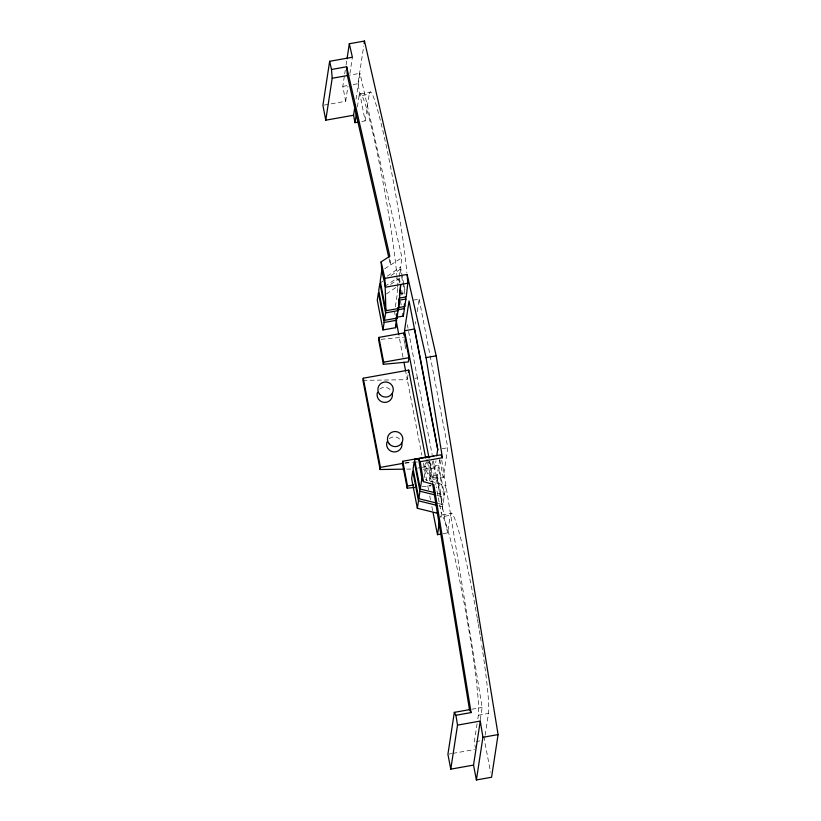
<?xml version="1.0" encoding="UTF-8"?>
<svg xmlns="http://www.w3.org/2000/svg" width="821" height="821" viewBox="0 0 821 821"><rect width="100%" height="100%" fill="white"/><g stroke="black" fill="none" stroke-linecap="round" stroke-linejoin="round"><path stroke-width="0.62" stroke-dasharray="4.11 3.08" d="M324.11 105.109L345.662 101.27L342.798 86.41L344.522 75.122M344.717 73.859L345.292 70.103M346.062 65.085L346.831 60.066M345.662 101.27L347.971 86.174M349.9 73.592L352.394 57.244M361.753 121.467L365.119 120.861L357.966 83.711L363.724 46.068M356.027 99.208L359.988 73.315L349.654 75.152M357.422 106.904L359.085 96.006L369.204 94.199A102.933 7.091 79.9 0 1 387.122 149.997A102.933 7.091 79.9 0 1 406.847 272.685M365.119 120.861L369.204 94.199M390.611 284.435L398.739 278.883L397.6 286.344L398.072 288.828M399.068 276.749L400.207 269.288L390.047 276.215M403.881 284.487L400.535 267.153L401.982 257.681L359.988 73.315M395.332 306.726L397.261 294.154A102.933 7.091 79.9 0 0 397.508 286.919M415.375 323.997L415.754 321.514M417.273 311.559L419.182 299.111L412.44 300.312M408.016 374.899L407.288 379.692L421.799 455.05M425.381 462.87L424.467 468.863A471.572 32.512 79.9 0 0 426.622 480.018M423.102 469.253L425.401 468.842L424.252 476.303L426.232 480.511M430.163 476.159L431.302 468.699L438.383 467.436L437.234 474.907L430.163 476.159L425.73 466.708L426.489 461.73M429.455 480.788L429.835 478.294L425.401 468.842M432.308 484.729L432.8 481.527L428.983 461.71M430.091 355.791L447.804 447.732L443.237 477.596L433.129 479.392L435.982 460.735M435.766 484.503L436.916 477.032L429.835 478.294M436.916 477.032L442.632 506.762L441.493 514.223L436.249 486.976M438.137 503.437L442.96 504.628L444.11 497.157L438.383 467.436M437.183 493.247L444.428 495.032L445.885 485.56L425.329 479.69M443.124 533.671L447.619 532.87L450.308 515.28L451.807 513.135L454.495 517.887L458.21 529.217A102.933 7.091 79.9 0 1 477.268 618.151M477.073 723.722L474.292 741.897L475.482 748.085M477.812 718.868L478.376 715.235A102.933 7.091 79.9 0 0 469.602 634.366A102.933 7.091 79.9 0 0 448.102 531.013L444.387 519.693L441.698 514.931L451.807 513.135M480.254 719.74L482.143 707.404L441.667 459.75M484.954 736.458L484.4 740.09L490.609 772.294M485.139 735.247L488.485 713.428A102.933 7.091 79.9 0 0 481.763 645.419M439.902 459.483L438.701 465.302L431.63 466.564L432.821 460.745M441.698 514.931L440.2 517.076L450.308 515.28M387.317 276.164L400.535 267.153M379.877 283.153L382.925 281.069M384.833 286.457L397.036 278.134M386.414 293.98L396.584 287.042M384.7 268.775L401.982 257.681M342.798 86.41L347.468 85.579M353.297 84.542L357.966 83.711M360.583 93.861L370.692 92.055M399.509 293.754L405.122 292.758M415.149 378.296L417.396 377.896L432.154 454.506M442.191 448.728L447.804 447.732M405.03 462.993L411.177 461.895M417.684 468.144L421.132 467.529M422.281 467.323L425.73 466.708M447.619 532.87A471.572 32.512 79.9 0 1 434.576 467.067L424.467 468.863L423.256 462.582M430.389 481.958L432.8 481.527M428.695 485.765L431.056 485.344M471.798 709.252L482.143 707.404M478.376 715.235L488.485 713.428M476.539 741.496L479.905 740.891M449.128 754.068L451.55 753.637M452.761 753.421L474.517 749.542M381.067 339.309L403.522 337.174M404.927 463.157L412.409 462.449M413.651 462.326L417.396 461.966M422.168 486.74L430.902 485.909M362.933 380.339L407.288 379.692A471.572 32.512 79.9 0 1 405.851 372.221M406.723 469.119L411.793 469.048M436.864 495.381L444.11 497.157M439.019 505.869L442.632 506.762M429.167 461.31L431.63 466.564M426.869 459.247L431.302 468.699M389.092 258.81L390.509 265.039L389.934 257.507M419.182 299.111L429.855 354.528M439.84 459.955L443.237 477.596M404.117 285.729L405.307 291.917M438.701 465.302L444.428 495.032M400.207 269.288L402.598 281.665M402.834 282.906L404.979 294.051M399.304 277.991L400.258 282.937M401.695 290.367L402.649 295.324M437.234 474.907L442.96 504.628M398.739 278.883L399.694 283.84M401.366 292.502L401.838 294.985M433.365 460.786L434.576 467.067M400.463 301.204L401.182 304.919M429.732 461.761L433.129 479.392M403.994 339.648L404.712 343.373M404.948 344.604L405.902 349.561M427.618 462.264L431.436 482.081M477.494 619.393A102.933 7.091 79.9 0 1 478.14 623.149M478.356 624.412A102.933 7.091 79.9 0 1 479.197 629.43M479.402 630.692A102.933 7.091 79.9 0 1 480.223 635.68M480.429 636.922A102.933 7.091 79.9 0 1 481.393 643.028M359.085 96.006A102.933 7.091 79.9 0 1 377.013 151.793A102.933 7.091 79.9 0 1 396.738 274.491M396.851 275.846A102.933 7.091 79.9 0 1 397.354 283.173M402.998 357.217A471.572 32.512 79.9 0 1 398.965 335.686M395.188 315.182A471.572 32.512 79.9 0 1 394.562 311.754M432.657 510.641A471.572 32.512 79.9 0 1 431.692 505.787M430.481 499.691A471.572 32.512 79.9 0 1 429.752 496.017M428.552 489.88A471.572 32.512 79.9 0 1 427.587 484.954M379.743 389.113A7.717 7.553 8.7 0 1 390.622 389.985M389.277 438.65A7.717 7.553 8.7 0 1 400.166 439.522M417.396 377.896A471.572 32.512 79.9 0 1 408.232 329.334M408.016 328.195A471.572 32.512 79.9 0 1 407.39 324.777"/><path stroke-width="1.23" d="M382.986 329.939L384.136 322.479L378.409 292.748L377.27 300.219L382.986 329.939L395.63 327.692L395.835 324.233M396.112 319.636L396.245 317.327M395.63 327.692L397.179 313.314M384.464 320.344L385.603 312.883L379.877 283.153L378.738 290.624L384.464 320.344L397.097 318.096L397.374 313.489M397.097 318.096L398.442 307.177M398.585 304.868L398.862 300.27L405.933 299.008L405.461 296.535M398.565 308.491L399.18 298.136L406.262 296.874L407.801 283.224L407.124 274.43L384.885 278.391L385.932 310.749L398.565 308.491L400.72 284.487L399.468 295.652M473.532 765.09L450.78 769.144L457.523 725.117L480.264 721.064L473.532 765.09L476.396 779.95L491.563 777.251L498.09 734.59L436.187 355.821L364.493 41.05L349.325 43.749L352.394 57.244L329.652 61.298L322.91 105.324L325.773 120.184L353.574 115.238L355.083 105.365M325.773 120.184L332.187 78.272L331.51 69.477L329.652 61.298M347.026 58.804L349.325 43.749M364.103 43.564L364.493 41.05M358.377 122.062L355.011 122.668L356.488 112.97M425.689 458.015L408.755 370.097L363.262 378.204L362.933 380.339L380.113 469.509L404.189 469.16M331.51 69.477L346.678 66.768L389.831 256.244L381.118 261.848L381.796 270.643L380.205 281.018L385.932 310.749M378.902 337.41L378.573 339.545L383.345 364.319L408.294 361.948L408.94 357.679L404.168 332.905L378.902 337.41L383.674 362.184L383.345 364.319M397.426 317.122L403.327 316.075L404.466 308.604L403.994 306.13M397.713 307.731L404.794 306.469L405.933 299.008M380.113 469.509L380.441 467.375L363.262 378.204M403.85 335.04L404.168 332.905M429.003 457.985L404.496 330.781L409.063 300.917L437.696 449.528L436.741 455.758M408.386 372.498L408.755 370.097M428.028 456.753L402.752 461.258L402.423 463.393L407.195 488.167L414.687 487.448M407.195 488.167L407.524 486.032L402.752 461.258M417.345 508.281L418.484 500.81L412.758 471.09L411.619 478.561L417.345 508.281L437.87 513.33M418.813 498.686L419.952 491.215L414.225 461.494L413.086 468.955L418.813 498.686L436.926 503.14M420.28 489.08L421.871 478.705L418.618 458.795L414.554 459.36L420.28 489.08L434.771 492.651M440.877 534.071L437.511 534.676L439.43 522.105M454.331 712.361L455.912 715.276L471.08 712.577L469.499 709.662L454.331 712.361L447.917 754.283L450.78 769.144M476.396 779.95L482.922 737.289L480.264 721.064M332.187 78.272L347.355 75.563L346.678 66.768M407.801 283.224L385.562 287.186L381.796 270.643M397.385 309.866L404.466 308.604M385.603 312.883L398.236 310.625M384.136 322.479L396.769 320.221M404.496 330.781L414.605 328.975L437.901 449.887M383.674 362.184L408.94 357.679M407.124 274.43L426.078 357.628L436.187 355.821M414.554 459.36L440.856 454.824L442.437 457.738L420.198 461.71L418.618 458.795M380.441 467.375L402.567 463.434M407.524 486.032L413.548 484.954M482.922 737.289L498.09 734.59M427.197 457.112L433.786 456.086M419.952 491.215L434.442 494.786M418.484 500.81L436.598 505.274M421.871 478.705L423.451 481.619L433.816 484.575L471.08 712.577M347.355 75.563L388.805 257.568M381.118 261.848L384.885 278.391M404.312 303.996L404.794 306.469M402.844 313.591L403.327 316.075M353.574 115.238L355.011 122.668M426.078 357.628L442.437 457.738M432.626 484.062L469.499 709.662M420.198 461.71L423.451 481.619M455.912 715.276L457.523 725.117M405.615 370.979A471.572 32.512 79.9 0 1 403.942 362.225M398.749 334.547A471.572 32.512 79.9 0 1 396.235 320.878M392.356 393.516A7.717 7.553 8.7 0 1 384.187 402.393A7.717 7.553 8.7 0 1 377.486 392.325M401.9 443.053A7.717 7.553 8.7 0 1 393.731 451.93A7.717 7.553 8.7 0 1 387.03 441.862M437.511 534.676A471.572 32.512 79.9 0 1 433.139 513.063M379.733 394.419A7.717 7.553 8.7 0 0 392.869 392.079A7.717 7.553 8.7 0 0 384.156 382.104A7.717 7.553 8.7 0 0 379.733 394.419M389.277 443.956A7.717 7.553 8.7 0 0 402.413 441.616A7.717 7.553 8.7 0 0 393.7 431.641A7.717 7.553 8.7 0 0 389.277 443.956"/></g></svg>
